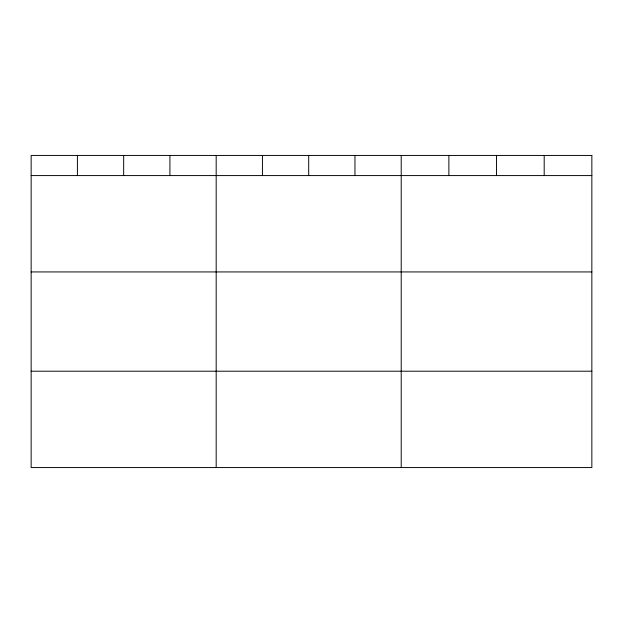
<?xml version="1.0" encoding="UTF-8"?>
<svg xmlns="http://www.w3.org/2000/svg" width="623" height="623" viewBox="0 0 623 623"><rect width="100%" height="100%" fill="white"/><g stroke="black" fill="none" stroke-linecap="round" stroke-linejoin="round"><path stroke-width="0.93" d="M31.15 175.577L591.85 175.577M31.15 271.932L591.85 271.932M31.15 371.207L591.85 371.207M544.191 155.439L544.191 175.577M496.531 155.439L496.531 175.577M448.872 155.439L448.872 175.577M401.212 155.439L401.212 467.562M354.954 155.439L354.954 175.577M308.697 155.439L308.697 175.577M262.439 155.439L262.439 175.577M216.181 155.439L216.181 467.562M169.923 155.439L169.923 175.577M123.666 155.439L123.666 175.577M77.408 155.439L77.408 175.577M591.85 155.439L31.15 155.439L31.15 467.562L591.85 467.562L591.85 155.439"/></g></svg>
